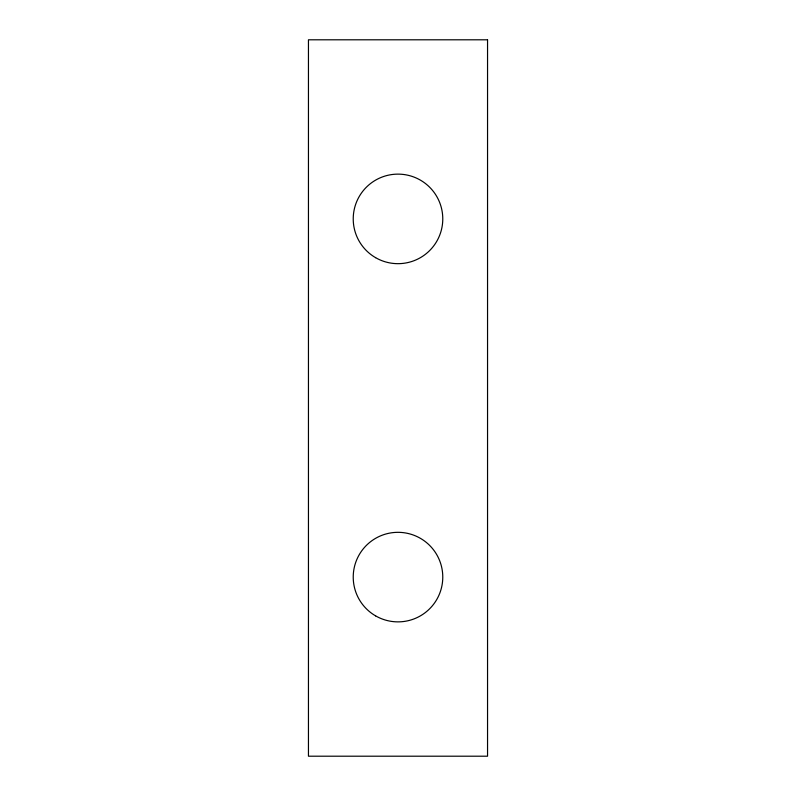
<?xml version="1.0" encoding="UTF-8"?>
<svg xmlns="http://www.w3.org/2000/svg" width="796" height="796" viewBox="0 0 796 796"><rect width="100%" height="100%" fill="white"/><g stroke="black" fill="none" stroke-linecap="round" stroke-linejoin="round"><path stroke-width="1.19" d="M487.55 39.8L308.45 39.8L308.45 756.2L487.55 756.2L487.55 39.8M375.613 615.875A44.775 44.775 0 0 0 442.775 577.1A44.775 44.775 0 0 0 375.613 538.325A44.775 44.775 0 0 0 375.613 615.875M375.613 257.675A44.775 44.775 0 0 0 442.775 218.9A44.775 44.775 0 0 0 375.613 180.125A44.775 44.775 0 0 0 375.613 257.675"/></g></svg>
